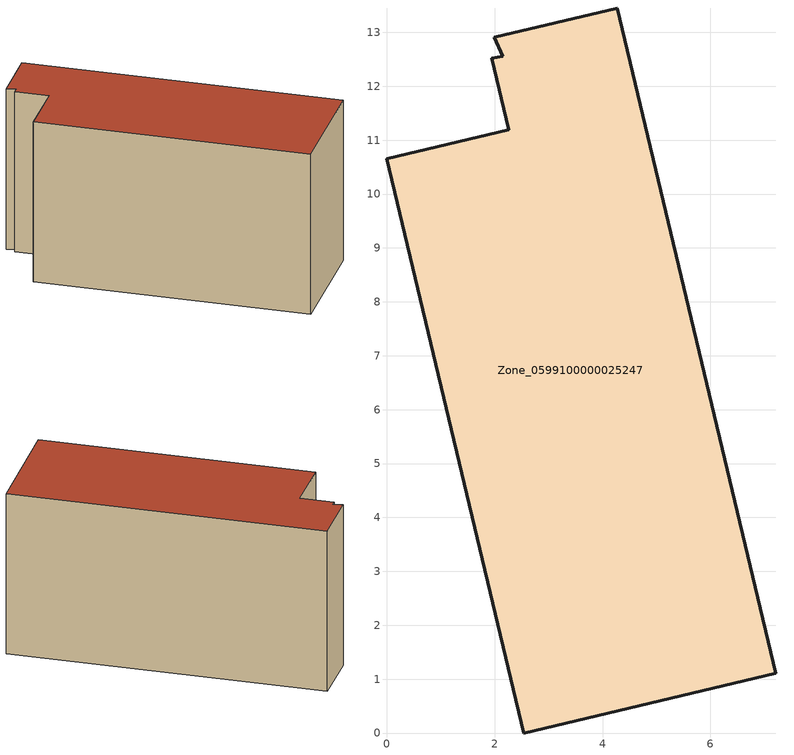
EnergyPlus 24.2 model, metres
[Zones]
Zone_0599100000025247
 floor ground (C_G): 7.21,1.11 2.54,0 0,10.66 2.26,11.19 1.95,12.52 2.15,12.56 1.99,12.91 4.27,13.45 z0
 wall outside (C_F): 2.54,0 7.21,1.11 4.27,13.45 1.99,12.91 2.15,12.56 1.95,12.52 2.26,11.19 0,10.66 2.54,0 z0:6.83
 roof outside (C_R): 4.27,13.45 1.99,12.91 2.15,12.56 1.95,12.52 2.26,11.19 0,10.66 2.54,0 7.21,1.11 z6.83
[BUILDING]
Pand.0599100000025247: North Axis=0; Terrain=City; Loads Convergence Tolerance Value=0.04; Temperature Convergence Tolerance Value=0.4; Solar Distribution=FullExterior; Maximum Number of Warmup Days=25; Minimum Number of Warmup Days=1
[Site:Location]
Rotterdam.The.Hague.AP_ZH_NLD Design_Conditions: Latitude=51.96; Longitude=4.45; Time Zone=1; Elevation=-4.5
[SITE:GROUNDTEMPERATURE:BUILDINGSURFACE]
18, 18, 18, 18, 18, 18, 18, 18, 18, 18, 18, 18
[MATERIAL] Thermal Absorptance=0.9; Solar Absorptance=0.7; Visible Absorptance=0.7
Name | Roughness | Thickness | Conductivity | Density | Specific Heat
G.TI.1992-2005 | MediumSmooth | 0.15 | 0.06 | 540 | 1210
F.TI.1992-2005 | Rough | 0.3 | 0.12 | 1920 | 840
R.TI.1992-2005 | MediumRough | 0.2 | 0.08 | 1500 | 1000
[CONSTRUCTION]
C_G: G.TI.1992-2005
C_F: F.TI.1992-2005
C_R: R.TI.1992-2005
[ZONE]
Zone_0599100000025247: Type=1; Multiplier=1; Ceiling Height=Autocalculate; Volume=Autocalculate; Floor Area=autocalculate; Part of Total Floor Area=Yes
[ZONEINFILTRATION:DESIGNFLOWRATE]
Infil_Zone_0599100000025247: Zone or ZoneList or Space or SpaceList=Zone_0599100000025247; Schedule=AlwaysOn; Design Flow Rate Calculation Method=Flow/Area; Flow Rate per Floor Area=0.0015; Constant Term Coefficient=1; Temperature Term Coefficient=0; Velocity Term Coefficient=0; Velocity Squared Term Coefficient=0
[HVACTEMPLATE:ZONE:IDEALLOADSAIRSYSTEM]
Zone_0599100000025247: Maximum Heating Supply Air Temperature=50; Minimum Cooling Supply Air Temperature=13; Maximum Heating Supply Air Humidity Ratio=0.0156; Minimum Cooling Supply Air Humidity Ratio=0.0077; Heating Limit=NoLimit; Cooling Limit=NoLimit; Dehumidification Control Type=ConstantSensibleHeatRatio; Cooling Sensible Heat Ratio=0.7; Dehumidification Setpoint=60; Humidification Control Type=None; Humidification Setpoint=30; Outdoor Air Method=None; Outdoor Air Flow Rate per Person=0.00944; Outdoor Air Flow Rate per Zone Floor Area=0; Outdoor Air Flow Rate per Zone=0; Demand Controlled Ventilation Type=None; Outdoor Air Economizer Type=NoEconomizer; Heat Recovery Type=None; Sensible Heat Recovery Effectiveness=0.7; Latent Heat Recovery Effectiveness=0.65
[ZONECONTROL:THERMOSTAT]
ThermostatControl_Zone_0599100000025247: Zone or ZoneList=Zone_0599100000025247; Control Type Schedule=DualSetpointControlType; Control 1=Thermostat_Zone_0599100000025247; Temperature Difference Between Cutout And Setpoint=0
[THERMOSTATSETPOINT:DUALSETPOINT]
Thermostat_Zone_0599100000025247: Heating Setpoint Temperature Schedule=HeatingSetpoint_Zone_0599100000025247; Cooling Setpoint Temperature Schedule=CoolingSetpoint_Zone_0599100000025247
[SCHEDULE:COMPACT]
HeatingSetpoint_Zone_0599100000025247: Through: 12/31, For: AllDays, Until: 24:00, 21
CoolingSetpoint_Zone_0599100000025247: Through: 12/31, For: AllDays, Until: 24:00, 24
DualSetpointControlType: Through: 12/31, For: AllDays, Until: 24:00, 4
AlwaysOn: Through: 12/31, For: AllDays, Until: 24:00, 1
